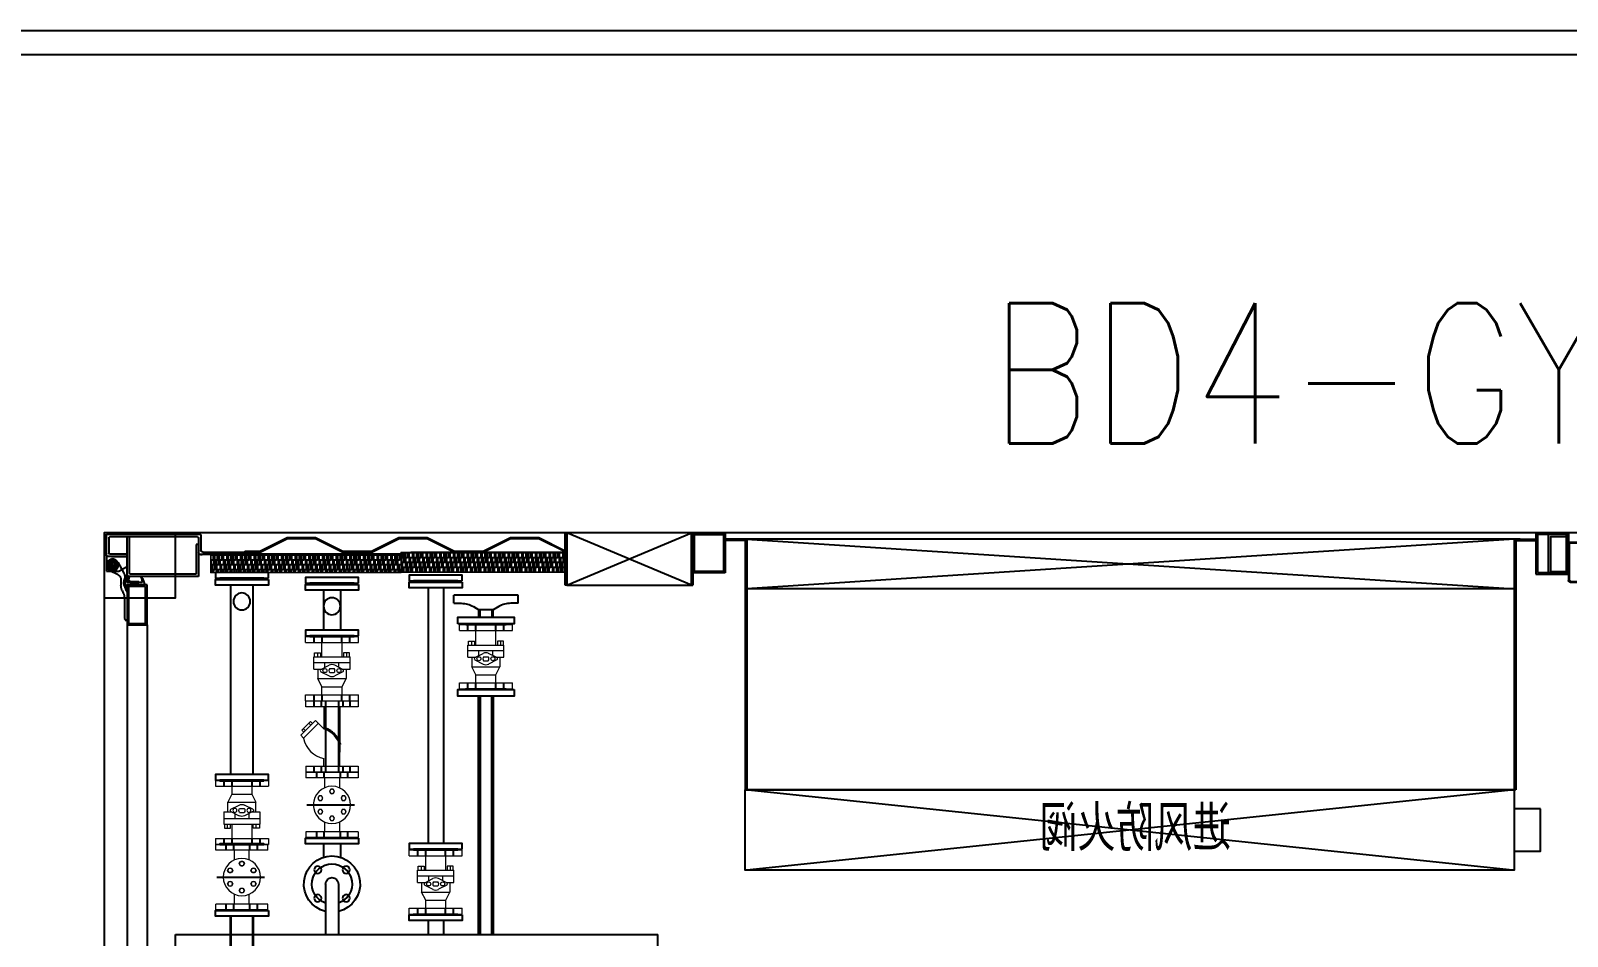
# Model space of a CAD drawing. Extents: x 758840 to 1108724, y -102573 to 143521.
# Drawn here: x 835295 to 839120, y 121778 to 124032 of the extents above; entities that cross this region are included whole.
import ezdxf

# ---------------------------------------------------------------- set-up
doc = ezdxf.new("R2010")
doc.units = 0
doc.header["$LTSCALE"] = 1000
doc.header["$MEASUREMENT"] = 0
for name, pattern in [('ACAD_ISO10W100', [18.5, 12, -3, 0.5, -3]), ('CENTER', [2, 1.25, -0.25, 0.25, -0.25]), ('CENTER2', [1.125, 0.75, -0.125, 0.125, -0.125]), ('DASHED2', [0.375, 0.25, -0.125]), ('F', [0.75, 0.5, -0.25]), ('G', [2, 1.25, -0.25, 0.25, -0.25]), ('PHANTOM2', [1.25, 0.625, -0.125, 0.125, -0.125, 0.125, -0.125])]:
    doc.linetypes.add(name, pattern=pattern)
for name, color, linetype, lineweight in [('01', 10, 'Continuous', 15), ('3中心线层', 1, 'CENTER', 15), ('AM_8', 1, 'Continuous', 25), ('FINE', 8, 'Continuous', 15), ('Phantom', 4, 'PHANTOM2', 15)]:
    doc.layers.add(name, color=color, linetype=linetype, lineweight=lineweight)
for name, color, linetype in [('04', 2, 'F'), ('05', 1, 'G'), ('2', 1, 'Continuous'), ('DIMENSION', 9, 'Continuous'), ('PARTLIST', 131, 'CENTER2'), ('室外柴油发电-2层', 241, 'Continuous'), ('阀门', 3, 'Continuous')]:
    doc.layers.add(name, color=color, linetype=linetype)
doc.styles.get("Standard").update_dxf_attribs({"font": 'gbenor.shx', "bigfont": 'gbcbig.shx'})
doc.styles.add('yicheong', font='gbenor.shx', dxfattribs={"bigfont": 'gbcbig.shx'})
doc.styles.add('平面图B$0$HZ', font='romans.shx', dxfattribs={"width": 0.8, "bigfont": 'gbcbig.shx'})

# ---------------------------------------------------------------- blocks, each defined once
blk = doc.blocks.new('A$C069C5D18')
at = {"layer": 'PARTLIST'}
for p, q in [((16.1, 49.2), (103.6, 49.2)), ((92.2, 37.9), (16.1, 37.9)), ((24.4, 10.6), (21.3, 25.9)), ((28, 10.6), (24.4, 10.6)), ((25.7, 22.3), (28, 10.6)), ((31.2, 37.9), (75.8, 37.9)), ((75.8, 34.2), (35.5, 34.2)), ((75.8, 37.9), (75.8, 34.2))]:
    blk.add_line(p, q, dxfattribs=at)
for centre, radius, start, end in [((67.4, 31.2), 68.2, 149.69594, 171.18482), ((113, 54), 113.6, 186.20564, 208.35236), ((10.6, 64.3), 2.48, 20.29243, 146.23188), ((80.9, 70.6), 68.2, 184.59227, 198.2332), ((14.5, 5.2), 5.42, 253.64474, 35.3183), ((129.7, 33.7), 113.6, 177.91457, 192.92118), ((31.2, 27.9), 10, 90, 191.30993), ((35.5, 24.2), 10, 90, 191.30993), ((2.1, 49.4), 90.9, 334.47145, 352.71957), ((85.8, 9.9), 1.68, 168.31957, 351.72769), ((13.7, 62.9), 90.9, 324.14685, 351.36903)]:
    blk.add_arc(centre, radius, start, end, dxfattribs=at)
blk = doc.blocks.new('A$C61EE30FD')
at = {"layer": 'PARTLIST'}
for p, q in [((58.4, 344.7), (26.4, 285.6)), ((18.2, 253.2), (18.2, 221.3)), ((40.9, 249.6), (40.9, 221.3)), ((100.9, 301.2), (59.4, 280)), ((12.3, 193.6), (5.9, 179.1)), ((35, 193.6), (28.6, 179.1)), ((0, 30), (0, 151.4)), ((22.7, 151.4), (22.7, 41.4)), ((11.4, 30), (0, 30)), ((22.7, 41.4), (11.4, 30))]:
    blk.add_line(p, q, dxfattribs=at)
at = {"layer": 'PARTLIST', "linetype": 'ACAD_ISO10W100', "ltscale": 0.05}
for p, q in [((86.4, 318.3), (86.4, 340.8)), ((97.6, 329.5), (75.1, 329.5))]:
    blk.add_line(p, q, dxfattribs=at)
at = {"layer": 'PARTLIST'}
for radius in [31.8, 22.5, 14.2]:
    blk.add_circle((86.4, 329.5), radius, dxfattribs=at)
for centre, radius, start, end in [((86.4, 253.2), 68.2, 151.56417, 180), ((75, 249.6), 34.1, 117.16691, 180), ((68.2, 151.4), 68.2, 156.03751, 180), ((-50, 221.3), 68.2, 336.03751, 0), ((90.9, 151.4), 68.2, 156.03751, 180), ((-27.3, 221.3), 68.2, 336.03751, 360)]:
    blk.add_arc(centre, radius, start, end, dxfattribs=at)
blk = doc.blocks.new('侧检修门')
at = {"layer": 'Phantom'}
h = blk.add_hatch(dxfattribs=at)
h.set_pattern_fill('AR-RSHKE', color=256, style=0)
h.set_pattern_definition([(7e-15, (5329.214, 23746.666), (25.5, 12), [6, -5, 7, -3, 9, -4]), (7e-15, (5335.214, 23747.166), (25.5, 12), [5, -19, 4, -6]), (7e-15, (5347.214, 23745.916), (25.5, 12), [3, -31]), (90, (5329.214, 23746.666), (-8.5, 12), [11.5, -36.5]), (90, (5335.214, 23746.666), (-8.5, 12), [11.25, -36.75]), (90, (5340.214, 23746.666), (-8.5, 12), [10.5, -37.5]), (90, (5347.214, 23745.916), (-8.5, 12), [11.5, -36.5]), (90, (5350.214, 23745.916), (-8.5, 12), [11.5, -36.5]), (90, (5359.214, 23746.666), (-8.5, 12), [11, -37])])
edge = h.paths.add_edge_path()
edge.add_line((14893.1, 10044.8), (14893.1, 10085.8))
edge.add_line((14893.1, 10085.8), (14109.7, 10085.8))
edge.add_arc((14109.7, 10081.8), 4, 0, 90, ccw=False)
edge.add_line((14113.7, 10081.8), (14113.7, 10044.8))
edge.add_line((14113.7, 10044.8), (14893.1, 10044.8))
for p, q in [((14029.1, 10046.8), (14029.1, 10138.8)), ((14897.1, 10033.1), (14897.1, 9101.4))]:
    blk.add_line(p, q)
for points in [[(14029.1, 10022.8), (14029.1, 10122.8), (13979.1, 10122.8), (13979.1, 10022.8)], [(14023.1, 10028.8), (14023.1, 10116.8), (13985.1, 10116.8), (13985.1, 10028.8)], [(14979.1, 10020.8), (14979.1, 10120.8), (14929.1, 10120.8), (14929.1, 10020.8)], [(14929.1, 10020.8), (14929.1, 10120.8), (14979.1, 10120.8), (14979.1, 10020.8)], [(14973.1, 10026.8), (14973.1, 10114.8), (14935.1, 10114.8), (14935.1, 10026.8)], [(14935.1, 10026.4), (14935.1, 10114.4), (14973.1, 10114.4), (14973.1, 10026.4)]]:
    blk.add_lwpolyline(points, close=True)
blk.add_arc((14987, 10018.9), 921.9, 178.5138, 264.4003)
at = {"layer": 'PARTLIST'}
for p, q in [((14033.1, 10142.8), (14075.1, 10142.8)), ((14035.1, 10140.8), (14073.1, 10140.8)), ((14079.1, 10138.8), (14079.1, 10100.3)), ((14879.1, 10138.8), (14879.1, 10100.3)), ((14925.1, 10142.8), (14883.1, 10142.8)), ((14923.1, 10140.8), (14885.1, 10140.8)), ((14929.1, 10138.8), (14929.1, 10046.8)), ((14031.1, 10121.5), (14029.1, 10121.5)), ((14031.1, 10136.8), (14031.1, 10048.8)), ((14057.1, 10108.8), (14057.1, 10048.8)), ((14059.1, 10108.8), (14059.1, 10046.8)), ((14063.1, 10114.8), (14070.1, 10114.8)), ((14063.1, 10112.8), (14070.1, 10112.8)), ((14074.1, 10108.8), (14074.1, 10100.3)), ((14076.1, 10108.8), (14076.1, 10100.3)), ((14077.1, 10136.8), (14077.1, 10100.3)), ((14881.1, 10136.8), (14881.1, 10100.3)), ((14882.1, 10108.8), (14882.1, 10100.3)), ((14884.1, 10108.8), (14884.1, 10100.3)), ((14895.1, 10114.8), (14888.1, 10114.8)), ((14895.1, 10112.8), (14888.1, 10112.8)), ((14899.1, 10108.8), (14899.1, 10046.8)), ((14901.1, 10108.8), (14901.1, 10048.8)), ((14927.1, 10136.8), (14927.1, 10048.8)), ((14927.1, 10121.5), (14929.1, 10121.5)), ((14065.5, 10083.8), (14065.5, 10046.8)), ((14067.5, 10081.8), (14067.5, 10048.8)), ((14069.5, 10087.8), (14095.9, 10087.8)), ((14070.9, 10086.6), (14865.7, 10086.6)), ((14071.5, 10085.8), (14095.9, 10085.8)), ((14083.7, 10085.8), (14109.7, 10085.8)), ((14083.7, 10083.8), (14083.7, 10085.8)), ((14083.7, 10083.8), (14107.7, 10083.8)), ((14084.7, 10085.8), (14851.9, 10085.8)), ((14095.9, 10087.8), (14095.9, 10085.8)), ((14111.7, 10079.8), (14111.7, 10050.8)), ((14113.7, 10085.8), (14113.7, 10044.8)), ((14847.9, 10081.8), (14847.9, 10044.8)), ((14849.9, 10075.8), (14847.9, 10075.8)), ((14849.9, 10079.8), (14849.9, 10050.8)), ((14877.9, 10085.8), (14851.9, 10085.8)), ((14877.9, 10083.8), (14853.9, 10083.8)), ((14865.7, 10087.8), (14865.7, 10085.8)), ((14865.7, 10087.8), (14891.1, 10087.8)), ((14889.1, 10085.8), (14865.7, 10085.8)), ((14877.9, 10083.8), (14877.9, 10085.8)), ((14888.6, 10075.8), (14888.6, 10044.8)), ((14888.6, 10075.8), (14893.1, 10075.8)), ((14893.1, 10081.8), (14893.1, 10047.8)), ((14895.1, 10083.8), (14895.1, 10046.8)), ((14899.1, 10075.8), (14895.1, 10075.8)), ((14895.1, 10075.8), (14895.1, 10041.8)), ((14899.1, 10075.8), (14899.1, 10041.8)), ((14905.6, 10075.8), (14901.1, 10075.8)), ((14905.6, 10075.8), (14905.6, 10044.8)), ((14927.1, 10064.1), (14929.1, 10064.1)), ((14031.1, 10054.1), (14029.1, 10054.1)), ((14033.1, 10042.8), (14055.1, 10042.8)), ((14035.1, 10044.8), (14053.1, 10044.8)), ((14044.5, 10042.8), (14891.1, 10042.8)), ((14046.5, 10044.8), (14890.1, 10044.8)), ((14088.7, 10044.8), (14088.7, 10046.8)), ((14088.7, 10046.8), (14107.7, 10046.8)), ((14103.7, 10044.8), (14088.7, 10044.8)), ((14849.9, 10051), (14847.9, 10051)), ((14872.9, 10046.8), (14853.9, 10046.8)), ((14857.9, 10044.8), (14872.9, 10044.8)), ((14872.9, 10044.8), (14872.9, 10046.8)), ((14893.1, 10047.8), (14890.2, 10044.8)), ((14925.1, 10042.8), (14903.1, 10042.8)), ((14923.1, 10044.8), (14905.1, 10044.8))]:
    blk.add_line(p, q, dxfattribs=at)
blk.add_circle((14897.1, 10033.1), 9, dxfattribs=at)
for centre, radius, start, end in [((14033.1, 10138.8), 4, 90, 180), ((14035.1, 10136.8), 4, 90, 180), ((14073.1, 10136.8), 4, 0, 90), ((14075.1, 10138.8), 4, 0, 90), ((14883.1, 10138.8), 4, 90, 180), ((14885.1, 10136.8), 4, 90, 180), ((14923.1, 10136.8), 4, 0, 90), ((14925.1, 10138.8), 4, 0, 90), ((14063.1, 10108.8), 6, 90, 180), ((14063.1, 10108.8), 4, 90, 180), ((14070.1, 10108.8), 6, 0, 90), ((14070.1, 10108.8), 4, 0, 90), ((14076.6, 10100.3), 2.5, 180, 0), ((14076.6, 10100.3), 0.5, 180, 0), ((14881.6, 10100.3), 2.5, 180, 0), ((14881.6, 10100.3), 0.5, 180, 0), ((14888.1, 10108.8), 6, 90, 180), ((14888.1, 10108.8), 4, 90, 180), ((14895.1, 10108.8), 6, 0, 90), ((14895.1, 10108.8), 4, 0, 90), ((14069.5, 10083.8), 4, 90, 180), ((14071.5, 10081.8), 4, 90, 180), ((14107.7, 10079.8), 4, 0, 90), ((14109.7, 10081.8), 4, 0, 90), ((14851.9, 10081.8), 4, 90, 180), ((14853.9, 10079.8), 4, 90, 180), ((14889.1, 10081.8), 4, 0, 90), ((14891.1, 10083.8), 4, 0, 90), ((14033.1, 10046.8), 4, 180, 270), ((14035.1, 10048.8), 4, 180, 270), ((14053.1, 10048.8), 4, 270, 0), ((14055.1, 10046.8), 4, 270, 0), ((14069.5, 10046.8), 4, 180, 270), ((14071.5, 10048.8), 4, 180, 270), ((14107.7, 10050.8), 4, 270, 0), ((14853.9, 10050.8), 4, 180, 270), ((14890.1, 10047.8), 3, 270, 0), ((14891.1, 10046.8), 4, 270, 0), ((14903.1, 10046.8), 4, 180, 270), ((14905.1, 10048.8), 4, 180, 270), ((14923.1, 10048.8), 4, 270, 0), ((14925.1, 10046.8), 4, 270, 0)]:
    blk.add_arc(centre, radius, start, end, dxfattribs=at)
at = {"color": 0, "insert": (14392.3, 10184.5), "char_height": 15, "width": 2856.899, "attachment_point": 1}
blk.add_mtext('{\\fSimSun|b0|i0|c134|p2;\\C3;门的上面1个220V 防爆灯;\\P1个24或12V的应急灯，\\P带电池带充电}', dxfattribs=at)
blk = doc.blocks.new('侧网板')
h = blk.add_hatch()
h.set_pattern_fill('AR-RSHKE', color=4, style=0)
h.set_pattern_definition([(0, (0, 50), (25.5, 12), [6, -5, 7, -3, 9, -4]), (0, (6, 50.5), (25.5, 12), [5, -19, 4, -6]), (0, (18, 49.25), (25.5, 12), [3, -31]), (90, (0, 50), (-8.5, 12), [11.5, -36.5]), (90, (6, 50), (-8.5, 12), [11.25, -36.75]), (90, (11, 50), (-8.5, 12), [10.5, -37.5]), (90, (18, 49.25), (-8.5, 12), [11.5, -36.5]), (90, (21, 49.25), (-8.5, 12), [11.5, -36.5]), (90, (30, 50), (-8.5, 12), [11, -37])])
h.paths.add_polyline_path([(44394.9, 13537.8), (44394.9, 13583.8), (44418.9, 13583.8), (44418.9, 13584.8), (44843.7, 13584.8), (44843.7, 13583.8), (44867.7, 13583.8), (44867.7, 13537.8)])
at = {"layer": '3中心线层'}
for p, q in [((44393.9, 13584.8), (44393.9, 13536.8)), ((44393.9, 13584.8), (44418.9, 13584.8)), ((44394.9, 13583.8), (44394.9, 13537.8)), ((44394.9, 13583.8), (44418.9, 13583.8)), ((44418.9, 13584.8), (44418.9, 13583.8)), ((44418.9, 13584.8), (44843.7, 13584.8)), ((44868.7, 13584.8), (44843.7, 13584.8)), ((44843.7, 13584.8), (44843.7, 13583.8)), ((44867.7, 13583.8), (44843.7, 13583.8)), ((44867.7, 13583.8), (44867.7, 13537.8)), ((44868.7, 13584.8), (44868.7, 13536.8)), ((44393.9, 13536.8), (44868.7, 13536.8)), ((44394.9, 13537.8), (44867.7, 13537.8))]:
    blk.add_line(p, q, dxfattribs=at)
blk = doc.blocks.new('DN32法兰球阀')
at = {"layer": '01', "color": 3, "linetype": 'Continuous'}
for p, q in [((-259.2, 324.3), (-259.2, 192.3)), ((-259.2, 324.3), (-244.2, 324.3)), ((-244.2, 324.3), (-244.2, 192.3)), ((-114.2, 324.3), (-99.2, 324.3)), ((-114.2, 324.3), (-114.2, 192.3)), ((-99.2, 324.3), (-99.2, 192.3)), ((-244.2, 283.3), (-224.2, 283.3)), ((-224.2, 283.3), (-204.2, 293.3)), ((-224.2, 283.3), (-224.2, 233.3)), ((-204.2, 293.3), (-204.2, 223.3)), ((-180.2, 293.3), (-204.2, 293.3)), ((-186.9, 285.7), (-197.5, 265.2)), ((-181.6, 285.7), (-170.9, 265.2)), ((-180.2, 303.3), (-180.2, 283.1)), ((-180.2, 303.3), (-150.2, 303.3)), ((-176.4, 275.8), (-164.2, 275.8)), ((-164.2, 303.3), (-164.2, 213.3)), ((-150.2, 303.3), (-150.2, 213.3)), ((-150.2, 301.8), (-140.2, 301.8)), ((-150.2, 300.2), (-150.2, 300.2)), ((-140.2, 294.3), (-150.2, 294.3)), ((-140.2, 286.8), (-150.2, 286.8)), ((-150.2, 283.3), (-114.2, 283.3)), ((-140.2, 301.8), (-140.2, 286.8)), ((-186.9, 230.9), (-197.5, 251.4)), ((-189.2, 263.9), (-189.2, 252.7)), ((-181.6, 230.9), (-170.9, 251.4)), ((-179.2, 263.9), (-179.2, 252.7)), ((-244.2, 233.3), (-224.2, 233.3)), ((-224.2, 233.3), (-204.2, 223.3)), ((-180.2, 223.3), (-204.2, 223.3)), ((-180.2, 233.5), (-180.2, 213.3)), ((-176.4, 240.8), (-164.2, 240.8)), ((-150.2, 233.3), (-114.2, 233.3)), ((-140.2, 229.8), (-150.2, 229.8)), ((-140.2, 222.3), (-150.2, 222.3)), ((-150.2, 214.8), (-140.2, 214.8)), ((-140.2, 214.8), (-140.2, 229.8)), ((-259.2, 192.3), (-244.2, 192.3)), ((-180.2, 213.3), (-150.2, 213.3)), ((-114.2, 192.3), (-99.2, 192.3))]:
    blk.add_line(p, q, dxfattribs=at)
for centre in [(-184.2, 275.7), (-184.2, 240.9)]:
    blk.add_circle(centre, 5, dxfattribs=at)
for centre, radius, start, end in [((-184.2, 284.3), 3, 27.4864, 152.5136), ((-184.2, 258.3), 15, 152.5136, 207.4864), ((-184.2, 258.3), 7.5, 48.1897, 131.8103), ((-184.2, 258.3), 7.5, 228.1897, 311.8103), ((-184.2, 258.3), 15, 332.5136, 27.4864), ((-184.2, 232.3), 3, 207.4864, 332.5136)]:
    blk.add_arc(centre, radius, start, end, dxfattribs=at)
at = {"layer": '04', "color": 2, "linetype": 'F', "ltscale": 0.25}
for p, q in [((-259.2, 303), (-244.2, 303)), ((-259.2, 283), (-244.2, 283)), ((-114.2, 303), (-99.2, 303)), ((-114.2, 283), (-99.2, 283)), ((-259.2, 233.7), (-244.2, 233.7)), ((-114.2, 233.7), (-99.2, 233.7)), ((-259.2, 213.7), (-244.2, 213.7)), ((-114.2, 213.7), (-99.2, 213.7))]:
    blk.add_line(p, q, dxfattribs=at)
blk = doc.blocks.new('DN32过滤器')
at = {"layer": '01', "color": 3, "linetype": 'Continuous', "ltscale": 0.75}
for p, q in [((-214.9, -44.7), (-214.9, 85.3)), ((-214.9, 85.3), (-199.9, 85.3)), ((-199.9, 85.3), (-199.9, -44.7)), ((-199.9, -44.7), (-214.9, -44.7))]:
    blk.add_line(p, q, dxfattribs=at)
at = {"layer": '01', "color": 3, "linetype": 'Continuous'}
for p, q in [((-51.9, -44.7), (-51.9, 85.3)), ((-51.9, 85.3), (-36.9, 85.3)), ((-36.9, -44.7), (-36.9, 85.3)), ((-199.9, 40.3), (-104.9, 40.3)), ((-104.9, 40.3), (-86.9, 40.3)), ((-51.9, 40.3), (-86.9, 40.3)), ((-199.9, 0.3), (-145.2, 0.3)), ((-51.9, 0.3), (-71.4, 0.3)), ((-146.5, -1.3), (-165.8, -20.6)), ((-165.8, -20.6), (-129, -57.3)), ((-158, -28.3), (-163.2, -33.5)), ((-141.9, -54.7), (-163.2, -33.5)), ((-154.4, -32), (-159.5, -37.1)), ((-158.7, -13.5), (-121.9, -50.3)), ((-140.4, -45.9), (-145.6, -51.1)), ((-136.8, -49.6), (-141.9, -54.7)), ((-129, -57.3), (-121.9, -50.3)), ((-51.9, -44.7), (-36.9, -44.7))]:
    blk.add_line(p, q, dxfattribs=at)
for centre, radius, start, end in [((-84, -20.7), 64.5, 108.9772, 159.1841), ((-84, -20.7), 67.5, 108.9772, 115.3647), ((-153.6, 5.8), 10, 315, 339.1841), ((-132.9, 11.3), 62.5, 280.1369, 349.8631)]:
    blk.add_arc(centre, radius, start, end, dxfattribs=at)
at = {"layer": '04', "color": 2, "linetype": 'F', "ltscale": 0.25}
for p, q in [((-214.9, 65.1), (-199.9, 65.1)), ((-214.9, 47.1), (-199.9, 47.1)), ((-51.9, 65.1), (-36.9, 65.1)), ((-51.9, 47.1), (-36.9, 47.1)), ((-214.9, -6.5), (-199.9, -6.5)), ((-214.9, -24.5), (-199.9, -24.5)), ((-51.9, -6.5), (-36.9, -6.5)), ((-51.9, -24.5), (-36.9, -24.5))]:
    blk.add_line(p, q, dxfattribs=at)
at = {"layer": '04', "color": 2, "linetype": 'F'}
for p, q in [((-214.9, 36.3), (-36.9, 36.3)), ((-214.9, 4.3), (-36.9, 4.3))]:
    blk.add_line(p, q, dxfattribs=at)
blk.add_arc((-84, -20.7), 67.5, 122.4016, 158.2832, dxfattribs=at)
blk = doc.blocks.new('A$C22557CA1')
at = {"layer": 'DIMENSION'}
blk.add_hatch(color=4, dxfattribs=at).paths.add_polyline_path([(-527, -95), (72, -441), (72, 252)])
at = {"layer": 'DIMENSION', "color": 4}
for q in [(72, 252), (-527, -95)]:
    blk.add_line((72, -441), q, dxfattribs=at)
blk.add_circle((-127, -95), 400, dxfattribs=at)
blk = doc.blocks.new('A$C42DF2BDB')
h = blk.add_hatch()
h.set_pattern_fill('NET3', color=3, scale=200, style=0)
h.set_pattern_definition([(0, (195173.963, 313419.64), (0, 25), []), (60, (195173.963, 313419.64), (-21.6506351, 12.5), []), (120, (195173.963, 313419.64), (-21.6506351, -12.5), [])])
h.paths.add_polyline_path([(226.2, -49.2), (226.2, 50.8), (-48.8, 50.8), (-48.8, -49.2)])
at = {"color": 3}
for p, q in [((-48.8, 50.8), (226.2, 50.8)), ((-48.8, -49.2), (226.2, -49.2)), ((226.2, -49.2), (226.2, -49.2)), ((226.2, -49.2), (226.2, -49.2))]:
    blk.add_line(p, q, dxfattribs=at)
at = {"layer": '阀门', "color": 3}
for p, q in [((-48.8, -149.2), (-48.8, 150.8)), ((226.2, -149.2), (226.2, 150.8))]:
    blk.add_line(p, q, dxfattribs=at)
blk = doc.blocks.new('G1DG6D')
for p, q in [((26788.2, -14185.1), (26790.1, -14055.6)), ((27039.8, -14185.1), (27041.7, -14055.6))]:
    blk.add_line(p, q)
at = {"color": 4}
for p, q in [((26790.1, -14055.6), (26788.2, -14185.1)), ((27041.7, -14055.6), (27039.8, -14185.1))]:
    blk.add_line(p, q, dxfattribs=at)
at = {"color": 2, "lineweight": 35}
for p, q in [((26570.4, -14091.3), (26409, -14091.4)), ((26359, -14140.6), (26360.1, -14954.8)), ((26570.4, -14141.3), (26457.5, -14141.4)), ((26407.6, -14190.6), (26410.1, -14905.4)), ((27357.6, -14211), (27357.8, -14196.4)), ((27269.2, -14852.4), (27269.2, -14852.4)), ((27304.4, -14852.5), (27304.4, -14904.8)), ((27363.4, -14852.5), (27363.4, -15067.7)), ((26460.2, -14954.8), (27007.6, -14954.8)), ((26410.2, -15005.4), (26459.3, -15005.4)), ((26615.3, -15004.8), (27007.6, -15004.8)), ((26509.3, -15055.4), (26509.3, -15948.3)), ((26565.3, -15054.8), (26565.3, -15948.3)), ((27304.4, -15054.8), (27304.4, -15102.7)), ((27363.4, -15067.7), (27363.4, -15102.7))]:
    blk.add_line(p, q, dxfattribs=at)
at = {"color": 2}
for p, q in [((27247.1, -14954.8), (27254.4, -14954.8)), ((27247.1, -15004.8), (27254.4, -15004.8))]:
    blk.add_line(p, q, dxfattribs=at)
at = {"color": 0}
for p, q in [((26745.4, -16028.1), (26745.4, -15902.4)), ((26777.4, -16028.1), (26777.4, -15902.4)), ((26740.2, -16128.2), (26740.2, -16094.9)), ((26782.5, -16128.2), (26782.5, -16094.9)), ((26509.4, -16300.7), (26509.4, -16771.9)), ((26565.4, -16300.7), (26565.4, -16771.9)), ((26740.1, -16759.8), (26740.4, -16660.3)), ((26782.4, -16759.9), (26782.4, -16660.3))]:
    blk.add_line(p, q, dxfattribs=at)
for points in [[(26587.9, -14201.3), (26570.4, -14201.3), (26570.4, -14036.5), (26587.9, -14036.5)], [(26592.3, -14201.3), (26609.9, -14201.3), (26609.9, -14036.5), (26592.3, -14036.5)], [(27214.8, -14202.7), (27197.2, -14202.7), (27197.2, -14037.9), (27214.8, -14037.9)], [(27219.2, -14202.7), (27236.8, -14202.7), (27236.8, -14037.9), (27219.2, -14037.9)], [(26590.1, -14187.7), (26587.9, -14187.7), (26587.9, -14050.1), (26590.1, -14050.1)], [(26590.1, -14187.7), (26592.3, -14187.7), (26592.3, -14050.1), (26590.1, -14050.1)], [(27217, -14189.1), (27214.8, -14189.1), (27214.8, -14051.5), (27217, -14051.5)], [(27217, -14189.1), (27219.2, -14189.1), (27219.2, -14051.5), (27217, -14051.5)], [(27410.6, -14229.6), (27410.6, -14212), (27245.8, -14212), (27245.8, -14229.6)], [(27410.6, -14834.9), (27410.6, -14852.5), (27245.9, -14852.5), (27245.9, -14834.9)], [(27397, -14832.7), (27397, -14834.9), (27259.4, -14834.9), (27259.4, -14832.7)], [(27025.1, -15062.1), (27007.6, -15062.1), (27007.6, -14897.4), (27025.1, -14897.4)], [(27027.3, -15048.5), (27025.1, -15048.5), (27025.1, -14910.9), (27027.3, -14910.9)], [(27227.3, -15048.6), (27229.5, -15048.6), (27229.5, -14910.9), (27227.3, -14910.9)], [(27229.5, -15062.2), (27247.1, -15062.2), (27247.1, -14897.4), (27229.5, -14897.4)], [(26603, -15962.4), (26603, -15948.3), (26471.1, -15948.3), (26471.1, -15962.4)], [(26592.1, -15964.1), (26592.1, -15962.4), (26482, -15962.4), (26482, -15964.1)], [(26592.1, -16126.6), (26592.1, -16128.4), (26482, -16128.4), (26482, -16126.6)], [(26827.3, -16142.2), (26827.3, -16128.2), (26695.5, -16128.2), (26695.5, -16142.2)], [(26816.4, -16144), (26816.4, -16142.2), (26706.3, -16142.2), (26706.3, -16144)], [(26603, -16286.6), (26603, -16300.7), (26471.1, -16300.7), (26471.1, -16286.6)], [(26592.1, -16284.9), (26592.1, -16286.6), (26482, -16286.6), (26482, -16284.9)], [(26827.3, -16646.3), (26827.3, -16660.3), (26695.5, -16660.3), (26695.5, -16646.3)], [(26816.4, -16644.5), (26816.4, -16646.3), (26706.3, -16646.3), (26706.3, -16644.5)], [(26603, -16786), (26603, -16771.9), (26471.1, -16771.9), (26471.1, -16786)], [(26603, -16789.5), (26603, -16803.6), (26471.1, -16803.6), (26471.1, -16789.5)], [(26592.1, -16787.7), (26592.1, -16786), (26482, -16786), (26482, -16787.7)], [(26592.1, -16787.7), (26592.1, -16789.5), (26482, -16789.5), (26482, -16787.7)], [(26827.3, -16774), (26827.3, -16759.9), (26695.5, -16759.9), (26695.5, -16774)], [(26827.3, -16777.5), (26827.3, -16791.5), (26695.5, -16791.5), (26695.5, -16777.5)], [(26816.4, -16775.7), (26816.4, -16774), (26706.3, -16774), (26706.3, -16775.7)], [(26816.4, -16775.7), (26816.4, -16777.5), (26706.3, -16777.5), (26706.3, -16775.7)]]:
    blk.add_lwpolyline(points, close=True, dxfattribs=at)
for centre, radius in [((26726, -15992.8), 9), ((26796.7, -15992.8), 9), ((26726, -16063.5), 9), ((26796.7, -16063.5), 9), ((26537, -16731.8), 21), ((26761.4, -16719.8), 21)]:
    blk.add_circle(centre, radius, dxfattribs=at)
at = {"color": 2, "lineweight": 35}
for centre, radius, start, end in [((26409, -14141.4), 50, 90.0249, 179.162), ((27240.2, -14210.4), 118.4, 6.778, 91.6398), ((26457.5, -14191.4), 50, 90.0279, 179.1647), ((27236.8, -14212), 64, 0, 90), ((27298.8, -14729.1), 3, 0, 90), ((27301.8, -14726.1), 3, 0, 90), ((27331.8, -14696.1), 3, 0, 90), ((27334.8, -14693.1), 3, 0, 90), ((26460.2, -14904.8), 50, 179.1621, 270), ((27254.4, -14904.8), 50, 270, 0), ((26410.2, -14955.4), 50, 179.1621, 270), ((26459.3, -15055.4), 50, 0, 90), ((26615.3, -15054.8), 50, 90, 180), ((27254.4, -15054.8), 50, 0, 90)]:
    blk.add_arc(centre, radius, start, end, dxfattribs=at)
at = {"color": 0}
for radius, start, end in [(70, 103.213, 76.787), (16, 180, 0)]:
    blk.add_arc((26761.4, -16028.1), radius, start, end, dxfattribs=at)
at = {"color": 4}
blk.add_arc((26761.4, -16028.1), 50, 108.6629, 71.3371, dxfattribs=at)
at = {"layer": '01', "color": 3, "linetype": 'Continuous', "ltscale": 1.333333}
for p, q in [((27245.7, -14429.6), (27245.7, -14447)), ((27408.2, -14429.6), (27245.7, -14429.6)), ((27408.2, -14447), (27245.7, -14447)), ((27305, -14447), (27305, -14477.9)), ((27351.4, -14447), (27351.4, -14477.9)), ((27409.4, -14429.6), (27409.4, -14447)), ((27305, -14584.3), (27305, -14615.3)), ((27351.4, -14584.3), (27351.4, -14615.3)), ((27246.9, -14615.3), (27246.9, -14632.7)), ((27409.4, -14615.3), (27246.9, -14615.3)), ((27409.4, -14632.7), (27246.9, -14632.7)), ((27409.4, -14615.3), (27409.4, -14632.7)), ((26472.1, -15964.1), (26472.1, -15978.1)), ((26602.1, -15964.1), (26472.1, -15964.1)), ((26602.1, -15978.1), (26472.1, -15978.1)), ((26518.5, -15978.1), (26518.5, -16002.8)), ((26555.6, -15978.1), (26555.6, -16002.8)), ((26602.1, -15964.1), (26602.1, -15978.1)), ((26518.5, -16087.9), (26518.5, -16112.7)), ((26555.6, -16087.9), (26555.6, -16112.7)), ((26472.1, -16112.7), (26472.1, -16126.6)), ((26602.1, -16112.7), (26472.1, -16112.7)), ((26602.1, -16126.6), (26472.1, -16126.6)), ((26602.1, -16112.7), (26602.1, -16126.6)), ((26696.4, -16157.9), (26696.4, -16144)), ((26826.4, -16144), (26696.4, -16144)), ((26826.4, -16157.9), (26696.4, -16157.9)), ((26742.8, -16182.7), (26742.8, -16157.9)), ((26780, -16182.7), (26780, -16157.9)), ((26826.4, -16157.9), (26826.4, -16144)), ((26696.4, -16306.5), (26696.4, -16292.6)), ((26826.4, -16292.6), (26696.4, -16292.6)), ((26742.8, -16292.6), (26742.8, -16267.8)), ((26780, -16292.6), (26780, -16267.8)), ((26826.4, -16306.5), (26826.4, -16292.6)), ((26826.4, -16306.5), (26696.4, -16306.5))]:
    blk.add_line(p, q, dxfattribs=at)
at = {"layer": '01', "color": 3, "linetype": 'Continuous'}
for points in [[(27332.2, -14496.2), (27336.2, -14489.3), (27332.2, -14482.3), (27324.2, -14482.3), (27320.1, -14489.3), (27324.2, -14496.2)], [(27296, -14517.2), (27300, -14510.2), (27296, -14503.2), (27287.9, -14503.2), (27283.9, -14510.2), (27287.9, -14517.2)], [(27368.5, -14517.2), (27372.5, -14510.2), (27368.5, -14503.2), (27360.4, -14503.2), (27356.4, -14510.2), (27360.4, -14517.2)], [(27296, -14559), (27300, -14552), (27296, -14545.1), (27287.9, -14545.1), (27283.9, -14552), (27287.9, -14559)], [(27332.2, -14579.9), (27336.2, -14573), (27332.2, -14566), (27324.2, -14566), (27320.1, -14573), (27324.2, -14579.9)], [(27368.5, -14559), (27372.5, -14552), (27368.5, -14545.1), (27360.4, -14545.1), (27356.4, -14552), (27360.4, -14559)], [(26511.3, -16034.2), (26514.5, -16028.6), (26511.3, -16023.1), (26504.8, -16023.1), (26501.6, -16028.6), (26504.8, -16034.2)], [(26540.3, -16017.5), (26543.5, -16011.9), (26540.3, -16006.3), (26533.8, -16006.3), (26530.6, -16011.9), (26533.8, -16017.5)], [(26569.3, -16034.2), (26572.5, -16028.6), (26569.3, -16023.1), (26562.8, -16023.1), (26559.6, -16028.6), (26562.8, -16034.2)], [(26511.3, -16067.7), (26514.5, -16062.1), (26511.3, -16056.6), (26504.8, -16056.6), (26501.6, -16062.1), (26504.8, -16067.7)], [(26569.3, -16067.7), (26572.5, -16062.1), (26569.3, -16056.6), (26562.8, -16056.6), (26559.6, -16062.1), (26562.8, -16067.7)], [(26540.3, -16084.4), (26543.5, -16078.9), (26540.3, -16073.3), (26533.8, -16073.3), (26530.6, -16078.9), (26533.8, -16084.4)], [(26735.6, -16202.9), (26738.8, -16208.5), (26735.6, -16214.1), (26729.2, -16214.1), (26726, -16208.5), (26729.2, -16202.9)], [(26764.6, -16186.2), (26767.8, -16191.8), (26764.6, -16197.3), (26758.2, -16197.3), (26754.9, -16191.8), (26758.2, -16186.2)], [(26793.6, -16202.9), (26796.8, -16208.5), (26793.6, -16214.1), (26787.2, -16214.1), (26783.9, -16208.5), (26787.2, -16202.9)], [(26735.6, -16236.4), (26738.8, -16242), (26735.6, -16247.6), (26729.2, -16247.6), (26726, -16242), (26729.2, -16236.4)], [(26764.6, -16253.2), (26767.8, -16258.7), (26764.6, -16264.3), (26758.2, -16264.3), (26754.9, -16258.7), (26758.2, -16253.2)], [(26793.6, -16236.4), (26796.8, -16242), (26793.6, -16247.6), (26787.2, -16247.6), (26783.9, -16242), (26787.2, -16236.4)]]:
    blk.add_lwpolyline(points, close=True, dxfattribs=at)
for centre, radius in [((27328.2, -14531.1), 58), ((27328.2, -14489.3), 6.96), ((27291.9, -14510.2), 6.96), ((27364.4, -14510.2), 6.96), ((27291.9, -14552), 6.96), ((27328.2, -14573), 6.96), ((27364.4, -14552), 6.96), ((26537.1, -16045.4), 46.4), ((26508.1, -16028.6), 5.57), ((26537.1, -16011.9), 5.57), ((26566.1, -16028.6), 5.57), ((26508.1, -16062.1), 5.57), ((26566.1, -16062.1), 5.57), ((26537.1, -16078.9), 5.57), ((26761.4, -16225.3), 46.4), ((26732.4, -16208.5), 5.57), ((26761.4, -16191.8), 5.57), ((26790.4, -16208.5), 5.57), ((26732.4, -16242), 5.57), ((26761.4, -16258.7), 5.57), ((26790.4, -16242), 5.57)]:
    blk.add_circle(centre, radius, dxfattribs=at)
at = {"layer": '04', "color": 2, "linetype": 'F', "ltscale": 1.333333}
for p, q in [((27303, -14429.6), (27303, -14447)), ((27353.4, -14429.6), (27353.4, -14447)), ((27359.8, -14429.6), (27359.8, -14447)), ((27376.6, -14429.6), (27376.6, -14447)), ((27279.8, -14615.3), (27279.8, -14632.7)), ((27303, -14615.3), (27303, -14632.7)), ((27353.4, -14615.3), (27353.4, -14632.7)), ((27376.6, -14615.3), (27376.6, -14632.7)), ((26498.3, -15964.1), (26498.3, -15978.1)), ((26516.9, -15964.1), (26516.9, -15978.1)), ((26557.2, -15964.1), (26557.2, -15978.1)), ((26575.8, -15964.1), (26575.8, -15978.1)), ((26498.3, -16112.7), (26498.3, -16126.6)), ((26516.9, -16112.7), (26516.9, -16126.6)), ((26557.2, -16112.7), (26557.2, -16126.6)), ((26575.8, -16112.7), (26575.8, -16126.6)), ((26722.7, -16157.9), (26722.7, -16144)), ((26741.2, -16157.9), (26741.2, -16144)), ((26781.5, -16157.9), (26781.5, -16144)), ((26800.1, -16157.9), (26800.1, -16144)), ((26722.7, -16306.5), (26722.7, -16292.6)), ((26741.2, -16306.5), (26741.2, -16292.6)), ((26781.5, -16306.5), (26781.5, -16292.6)), ((26800.1, -16306.5), (26800.1, -16292.6))]:
    blk.add_line(p, q, dxfattribs=at)
at = {"layer": '05', "color": 1, "linetype": 'G', "ltscale": 1.333333}
for p, q in [((27250, -14531.1), (27398.2, -14531.1)), ((26474.5, -16045.4), (26593.1, -16045.4)), ((26698.8, -16225.3), (26817.4, -16225.3))]:
    blk.add_line(p, q, dxfattribs=at)
at = {"color": 4, "xscale": 0.259, "yscale": 0.259, "zscale": 0.259}
blk.add_blockref('A$C22557CA1', (26948.9, -14095.9), dxfattribs=at)
at = {"color": 2, "xscale": 0.4316666666666668, "yscale": 0.4316666666666668, "zscale": 0.4316666666666668}
for p in [(26631, -14119.3), (27099.6, -14120.7)]:
    blk.add_blockref('A$C42DF2BDB', p, dxfattribs=at)
at = {"color": 0, "xscale": 1.25, "yscale": 1.25, "zscale": 1.25, "rotation": 90.00000000016189}
for p in [(27651.1, -14105.5), (27651.1, -14508.6)]:
    blk.add_blockref('DN32法兰球阀', p, dxfattribs=at)
at = {"color": 0, "xscale": 1.25, "yscale": 1.25, "zscale": 1.25}
blk.add_blockref('DN32法兰球阀', (27351.4, -15302.6), dxfattribs=at)
at = {"color": 0, "rotation": 90.00000000000001}
blk.add_blockref('DN32法兰球阀', (26795.4, -16027.4), dxfattribs=at)
at = {"color": 0, "xscale": -1}
for name, p, rotation in [('DN32过滤器', (26741.1, -16269.6), 270), ('DN32法兰球阀', (27019.7, -16743.7), 90)]:
    blk.add_blockref(name, p, dxfattribs=dict(at, rotation=rotation))
at = {"layer": '2', "style": 'yicheong'}
blk.add_text('紧急泄油泵', height=86.33, rotation=180, dxfattribs=at).set_placement((26928.9, -14221.5))
blk = doc.blocks.new('柴发集装箱')
h = blk.add_hatch()
h.set_pattern_fill('AR-RSHKE', color=4, style=0)
h.set_pattern_definition([(0, (4076945.528, 1931011.963), (25.5, 12), [6, -5, 7, -3, 9, -4]), (0, (4076951.528, 1931012.463), (25.5, 12), [5, -19, 4, -6]), (0, (4076963.528, 1931011.213), (25.5, 12), [3, -31]), (90, (4076945.5275, 1931011.963), (-8.5, 12), [11.5, -36.5]), (90, (4076951.5275, 1931011.963), (-8.5, 12), [11.25, -36.75]), (90, (4076956.5275, 1931011.963), (-8.5, 12), [10.5, -37.5]), (90, (4076963.5275, 1931011.213), (-8.5, 12), [11.5, -36.5]), (90, (4076966.5275, 1931011.213), (-8.5, 12), [11.5, -36.5]), (90, (4076975.5275, 1931011.963), (-8.5, 12), [11, -37])])
h.paths.add_polyline_path([(4121436.1, 1944548.8), (4121436.1, 1944499.8), (4121843.2, 1944499.8), (4121843.2, 1944548.8), (4121819.2, 1944548.8), (4121819.2, 1944549.8), (4121647.6, 1944549.8), (4121647.6, 1944548.8)])
for p, q in [((4121116.9, 1944597.8), (4121116.9, 1944467.8)), ((4121116.9, 1944597.8), (4121116.9, 1944467.8)), ((4121116.9, 1944597.8), (4121116.9, 1944467.8)), ((4121116.9, 1944597.8), (4121116.9, 1944467.8)), ((4121116.9, 1944597.8), (4121116.9, 1944467.8)), ((4121116.9, 1944597.8), (4121116.9, 1944467.8)), ((4121120.9, 1944597.8), (4121120.9, 1944467.8)), ((4121120.9, 1944597.8), (4121120.9, 1944467.8)), ((4121120.9, 1944597.8), (4121120.9, 1944467.8)), ((4121120.9, 1944597.8), (4121120.9, 1944467.8)), ((4121120.9, 1944597.8), (4121120.9, 1944467.8)), ((4121120.9, 1944597.8), (4121120.9, 1944467.8)), ((4121431.1, 1944467.8), (4121431.1, 1944597.8)), ((4121431.1, 1944467.8), (4121431.1, 1944597.8)), ((4121431.1, 1944467.8), (4121431.1, 1944597.8)), ((4121431.1, 1944467.8), (4121431.1, 1944597.8)), ((4121431.1, 1944467.8), (4121431.1, 1944597.8)), ((4121431.1, 1944467.8), (4121431.1, 1944597.8)), ((4121435.1, 1944467.8), (4121435.1, 1944597.8)), ((4121435.1, 1944467.8), (4121435.1, 1944597.8)), ((4121435.1, 1944467.8), (4121435.1, 1944597.8)), ((4121435.1, 1944467.8), (4121435.1, 1944597.8)), ((4121435.1, 1944467.8), (4121435.1, 1944597.8)), ((4121435.1, 1944467.8), (4121435.1, 1944597.8)), ((4121500.4, 1944585.8), (4121435.1, 1944553.2)), ((4121571.3, 1944585.8), (4121500.4, 1944585.8)), ((4121639.3, 1944551.8), (4121571.3, 1944585.8)), ((4121778.4, 1944585.8), (4121710.4, 1944551.8)), ((4121849.3, 1944585.8), (4121778.4, 1944585.8)), ((4121917.3, 1944551.8), (4121849.3, 1944585.8)), ((4122056.3, 1944585.8), (4121988.3, 1944551.8)), ((4122127.3, 1944585.8), (4122056.3, 1944585.8)), ((4122195.3, 1944551.8), (4122127.3, 1944585.8)), ((4122341.9, 1944589.8), (4122341.9, 1944559.8)), ((4122472, 1944588.8), (4122401, 1944588.8)), ((4122472, 1944588.8), (4122401, 1944588.8)), ((4121116.9, 1944551.8), (4121116.9, 1944549.8)), ((4121500.9, 1944583.8), (4121435.1, 1944550.9)), ((4121570.9, 1944583.8), (4121500.9, 1944583.8)), ((4121638.9, 1944549.8), (4121570.9, 1944583.8)), ((4121710.9, 1944549.8), (4121638.9, 1944549.8)), ((4121710.4, 1944551.8), (4121639.3, 1944551.8)), ((4121710.9, 1944549.8), (4121639.8, 1944549.8)), ((4121778.9, 1944583.8), (4121710.9, 1944549.8)), ((4121848.8, 1944583.8), (4121778.9, 1944583.8)), ((4121916.8, 1944549.8), (4121848.8, 1944583.8)), ((4121988.8, 1944549.8), (4121916.8, 1944549.8)), ((4121988.3, 1944551.8), (4121917.3, 1944551.8)), ((4122056.8, 1944583.8), (4121988.8, 1944549.8)), ((4122126.8, 1944583.8), (4122056.8, 1944583.8)), ((4122194.8, 1944549.8), (4122126.8, 1944583.8)), ((4122232.8, 1944549.8), (4122194.8, 1944549.8)), ((4122232.8, 1944551.8), (4122195.3, 1944551.8)), ((4122213.8, 1944543.8), (4122213.8, 1944549.8)), ((4122232.8, 1944551.8), (4122232.8, 1944549.8)), ((4122347.9, 1944568.8), (4122353.9, 1944568.8)), ((4121120.9, 1944467.8), (4121116.9, 1944467.8)), ((4121120.9, 1944467.8), (4121116.9, 1944467.8)), ((4121120.9, 1944467.8), (4121116.9, 1944467.8)), ((4121120.9, 1944467.8), (4121116.9, 1944467.8)), ((4121120.9, 1944467.8), (4121116.9, 1944467.8)), ((4121120.9, 1944467.8), (4121116.9, 1944467.8)), ((4121431.1, 1944467.8), (4121435.1, 1944467.8)), ((4121431.1, 1944467.8), (4121435.1, 1944467.8)), ((4121431.1, 1944467.8), (4121435.1, 1944467.8)), ((4121431.1, 1944467.8), (4121435.1, 1944467.8)), ((4121431.1, 1944467.8), (4121435.1, 1944467.8)), ((4121431.1, 1944467.8), (4121435.1, 1944467.8)), ((4122475.9, 1944368.4), (4122475.9, 1943207.8)), ((4122525.9, 1944368.4), (4122525.9, 1943207.8))]:
    blk.add_line(p, q)
at = {"color": 1}
for p, q in [((4121120.9, 1944467.8), (4121431.1, 1944597.8)), ((4121431.1, 1944467.8), (4121120.9, 1944597.8)), ((4121120.9, 1944467.8), (4121431.1, 1944597.8)), ((4121431.1, 1944467.8), (4121120.9, 1944597.8)), ((4121120.9, 1944467.8), (4121431.1, 1944597.8)), ((4121431.1, 1944467.8), (4121120.9, 1944597.8)), ((4121120.9, 1944467.8), (4121431.1, 1944597.8)), ((4121431.1, 1944467.8), (4121120.9, 1944597.8)), ((4121120.9, 1944467.8), (4121431.1, 1944597.8)), ((4121431.1, 1944467.8), (4121120.9, 1944597.8)), ((4121120.9, 1944467.8), (4121431.1, 1944597.8)), ((4121431.1, 1944467.8), (4121120.9, 1944597.8))]:
    blk.add_line(p, q, dxfattribs=at)
at = {"lineweight": -2}
for p, q in [((4122341.9, 1944589.8), (4122341.9, 1944554.8)), ((4122576.9, 1944594.8), (4122346.9, 1944594.8)), ((4122565.9, 1944588.8), (4122352.9, 1944588.8)), ((4122576.9, 1944560.8), (4122576.9, 1944594.8)), ((4122336.9, 1944549.8), (4122213.8, 1944549.8)), ((4122347.9, 1944583.8), (4122347.9, 1944553.8)), ((4122347.9, 1944583.8), (4122347.9, 1944548.8)), ((4122213.8, 1944543.8), (4122342.9, 1944543.8)), ((4122545.9, 1944501.9), (4122526.9, 1944512.9)), ((4122564.9, 1944538.8), (4122528.9, 1944538.8)), ((4122576.9, 1944501.9), (4122545.9, 1944501.9))]:
    blk.add_line(p, q, dxfattribs=at)
at = {"color": 0}
for p, q in [((4122519.9, 1944588.8), (4122513.9, 1944588.8)), ((4122519.9, 1944497.8), (4122519.9, 1944588.8)), ((4122525.9, 1944491.8), (4122525.9, 1944588.8)), ((4122576.9, 1944541.8), (4122576.9, 1944594.8)), ((4119057.3, 1944582.3), (4119018.3, 1944582.3)), ((4119068.3, 1944578.3), (4119018.3, 1944578.3)), ((4119057.3, 1944582.3), (4120987.9, 1944582.3)), ((4119068.3, 1944582.3), (4119068.3, 1943958.3)), ((4119072.3, 1944582.3), (4119072.3, 1943958.3)), ((4119072.3, 1944582.3), (4120982.9, 1944458.3)), ((4120982.9, 1944582.3), (4119072.3, 1944458.3)), ((4120982.9, 1944582.3), (4120982.9, 1943958.3)), ((4120986.9, 1944582.3), (4120986.9, 1943958.3)), ((4120986.9, 1944578.3), (4121036.9, 1944578.3)), ((4120987.9, 1944582.3), (4121036.9, 1944582.3)), ((4122347.9, 1944568.8), (4122347.9, 1944488.8)), ((4122353.9, 1944568.8), (4122353.9, 1944494.8)), ((4122570.9, 1944583.8), (4122570.9, 1944547.8)), ((4122342.9, 1944543.8), (4122338.9, 1944543.8)), ((4122525.9, 1944544.8), (4122567.9, 1944544.8)), ((4122525.9, 1944538.8), (4122573.9, 1944538.8)), ((4122576.9, 1944541.8), (4122576.9, 1944501.9)), ((4122347.9, 1944488.8), (4122522.9, 1944488.8)), ((4122353.9, 1944494.8), (4122516.9, 1944494.8)), ((4122448.1, 1944494.8), (4122489, 1944494.8)), ((4119072.3, 1944458.3), (4120982.9, 1944458.3)), ((4121552.1, 1944422.3), (4121552.1, 1944442.3)), ((4121552.1, 1944442.3), (4121712.1, 1944442.3)), ((4121712.1, 1944422.3), (4121712.1, 1944442.3)), ((4121738.4, 1944461.1), (4121738.4, 1943824.3)), ((4121776.4, 1944461.1), (4121776.4, 1943824.3)), ((4121614.1, 1944387.4), (4121614.1, 1944406.4)), ((4121614.1, 1944406.4), (4121650.1, 1944406.4)), ((4121617.1, 1944387.4), (4121617.1, 1944406.4)), ((4121647.1, 1944387.4), (4121647.1, 1944406.4)), ((4121650.1, 1944387.4), (4121650.1, 1944406.4)), ((4121614.1, 1944191.4), (4121614.1, 1943597.6)), ((4121617.1, 1944191.4), (4121617.1, 1943597.6)), ((4121647.1, 1943597.6), (4121647.1, 1944189.3)), ((4121647.1, 1944189.3), (4121647.1, 1943597.6)), ((4121650.1, 1943597.6), (4121650.1, 1944189.3)), ((4121650.1, 1944189.3), (4121650.1, 1943597.6)), ((4119068.3, 1943958.3), (4120986.9, 1943958.3)), ((4121738.4, 1943632.6), (4121738.4, 1943597.6)), ((4121776.4, 1943632.6), (4121776.4, 1943597.6)), ((4122404.9, 1943597.6), (4121204.8, 1943597.6)), ((4121204.8, 1942798), (4121204.8, 1943597.6)), ((4122404.9, 1942798), (4122404.9, 1943597.6))]:
    blk.add_line(p, q, dxfattribs=at)
at = {"color": 2, "lineweight": 35}
for p, q in [((4121614.1, 1943597.6), (4121614.1, 1944191.4)), ((4121614.1, 1943597.6), (4121614.1, 1944191.4)), ((4121617.1, 1943597.6), (4121617.1, 1944191.4)), ((4121617.1, 1943597.6), (4121617.1, 1944191.4)), ((4121647.1, 1944189.3), (4121647.1, 1944191.4)), ((4121647.1, 1943597.6), (4121647.1, 1944191.4)), ((4121647.1, 1943597.6), (4121647.1, 1944189.3)), ((4121650.1, 1944189.3), (4121650.1, 1944191.4)), ((4121650.1, 1943597.6), (4121650.1, 1944191.4)), ((4121650.1, 1943597.6), (4121650.1, 1944189.3))]:
    blk.add_line(p, q, dxfattribs=at)
blk.add_lwpolyline([(4109582.9, 1944597.8), (4122582.9, 1944597.8), (4122582.9, 1941597.8), (4109582.9, 1941597.8)], close=True)
blk.add_lwpolyline([(4109582.9, 1944597.8), (4122582.9, 1944597.8), (4122582.9, 1941597.8), (4109582.9, 1941597.8)], close=True)
at = {"color": 0}
for points in [[(4119018.3, 1944495), (4118938.3, 1944495), (4118938.3, 1944597.8), (4119018.3, 1944597.8)], [(4119014.3, 1944499), (4118942.3, 1944499), (4118942.3, 1944593.8), (4119014.3, 1944593.8)], [(4121036.9, 1944497.8), (4121116.9, 1944497.8), (4121116.9, 1944597.8), (4121036.9, 1944597.8)], [(4121040.9, 1944501.8), (4121112.9, 1944501.8), (4121112.9, 1944593.8), (4121040.9, 1944593.8)], [(4122582.9, 1944435.8), (4122404.9, 1944435.8), (4122404.9, 1944597.8), (4122582.9, 1944597.8)], [(4122582.9, 1944435.8), (4122404.9, 1944435.8), (4122404.9, 1944597.8), (4122582.9, 1944597.8)], [(4121691.5, 1944478.6), (4121691.5, 1944492.7), (4121823.3, 1944492.7), (4121823.3, 1944478.6)], [(4121691.5, 1944475.1), (4121691.5, 1944461.1), (4121823.3, 1944461.1), (4121823.3, 1944475.1)], [(4121702.3, 1944476.9), (4121702.3, 1944478.6), (4121812.4, 1944478.6), (4121812.4, 1944476.9)], [(4121702.3, 1944476.9), (4121702.3, 1944475.1), (4121812.4, 1944475.1), (4121812.4, 1944476.9)], [(4122475.9, 1944468.4), (4122525.9, 1944468.4), (4122525.9, 1944368.4), (4122475.9, 1944368.4)], [(4122479.9, 1944464.4), (4122521.9, 1944464.4), (4122521.9, 1944372.4), (4122479.9, 1944372.4)], [(4121702, 1944371.4), (4121702, 1944387.4), (4121562.3, 1944387.4), (4121562.3, 1944371.4)], [(4121582.1, 1944369.4), (4121582.1, 1944371.4), (4121682.1, 1944371.4), (4121682.1, 1944369.4)], [(4121562.3, 1944207.4), (4121562.3, 1944191.4), (4121702, 1944191.4), (4121702, 1944207.4)], [(4121582.1, 1944209.4), (4121582.1, 1944207.4), (4121682.1, 1944207.4), (4121682.1, 1944209.4)], [(4121691.5, 1943810.2), (4121691.5, 1943824.3), (4121823.3, 1943824.3), (4121823.3, 1943810.2)], [(4121702.3, 1943808.5), (4121702.3, 1943810.2), (4121812.4, 1943810.2), (4121812.4, 1943808.5)], [(4121691.5, 1943646.7), (4121691.5, 1943632.6), (4121823.3, 1943632.6), (4121823.3, 1943646.7)], [(4121702.3, 1943648.5), (4121702.3, 1943646.7), (4121812.4, 1943646.7), (4121812.4, 1943648.5)]]:
    blk.add_lwpolyline(points, close=True, dxfattribs=at)
at = {"color": 1}
blk.add_lwpolyline([(4121120.9, 1944597.8), (4121431.1, 1944597.8), (4121431.1, 1944467.8), (4121120.9, 1944467.8)], close=True, dxfattribs=at)
blk.add_lwpolyline([(4121120.9, 1944597.8), (4121431.1, 1944597.8), (4121431.1, 1944467.8), (4121120.9, 1944467.8)], close=True, dxfattribs=at)
blk.add_lwpolyline([(4121120.9, 1944597.8), (4121431.1, 1944597.8), (4121431.1, 1944467.8), (4121120.9, 1944467.8)], close=True, dxfattribs=at)
blk.add_lwpolyline([(4121120.9, 1944597.8), (4121431.1, 1944597.8), (4121431.1, 1944467.8), (4121120.9, 1944467.8)], close=True, dxfattribs=at)
blk.add_lwpolyline([(4121120.9, 1944597.8), (4121431.1, 1944597.8), (4121431.1, 1944467.8), (4121120.9, 1944467.8)], close=True, dxfattribs=at)
blk.add_lwpolyline([(4121120.9, 1944597.8), (4121431.1, 1944597.8), (4121431.1, 1944467.8), (4121120.9, 1944467.8)], close=True, dxfattribs=at)
at = {"color": 0}
for points in [[(4121552.1, 1944422.3), (4121570.6, 1944422.3, -0.131962), (4121600.6, 1944414.2), (4121614.1, 1944406.4)], [(4121712.1, 1944422.3), (4121693.7, 1944422.3, 0.131962), (4121663.6, 1944414.2), (4121650.1, 1944406.4)]]:
    blk.add_lwpolyline(points, format="xyb", dxfattribs=at)
at = {"lineweight": -2}
for centre, start, end in [((4122346.9, 1944589.8), 90, 180), ((4122346.9, 1944589.8), 90, 180), ((4122352.9, 1944583.8), 90, 180), ((4122352.9, 1944583.8), 90, 180), ((4122565.9, 1944583.8), 0, 90), ((4122336.9, 1944554.8), 270, 0), ((4122342.9, 1944548.8), 270, 0)]:
    blk.add_arc(centre, 5, start, end, dxfattribs=at)
at = {"color": 0, "lineweight": -2}
blk.add_arc((4122567.9, 1944547.8), 3, 270, 0, dxfattribs=at)
at = {"color": 0}
for centre in [(4122573.9, 1944541.8), (4122516.9, 1944497.8), (4122522.9, 1944491.8)]:
    blk.add_arc(centre, 3, 270, 0, dxfattribs=at)
at = {"layer": '3中心线层'}
for p, q in [((4121435.1, 1944549.8), (4121435.1, 1944498.8)), ((4121435.1, 1944549.8), (4121647.6, 1944549.8)), ((4121436.1, 1944548.8), (4121436.1, 1944499.8)), ((4121436.1, 1944548.8), (4121647.6, 1944548.8)), ((4121647.6, 1944549.8), (4121647.6, 1944548.8)), ((4121647.6, 1944549.8), (4121819.2, 1944549.8)), ((4121844.2, 1944549.8), (4121819.2, 1944549.8)), ((4121819.2, 1944549.8), (4121819.2, 1944548.8)), ((4121843.2, 1944548.8), (4121819.2, 1944548.8)), ((4121843.2, 1944548.8), (4121843.2, 1944499.8)), ((4121844.2, 1944549.8), (4121844.2, 1944498.8)), ((4121435.1, 1944498.8), (4121844.2, 1944498.8)), ((4121436.1, 1944499.8), (4121843.2, 1944499.8))]:
    blk.add_line(p, q, dxfattribs=at)
at = {"layer": 'AM_8', "color": 1}
for p, q in [((4119072.3, 1943958.3), (4120982.9, 1943758.2)), ((4119072.3, 1943958.3), (4120982.9, 1943758.2)), ((4119072.3, 1943958.3), (4120982.9, 1943758.2)), ((4119072.3, 1943958.3), (4120982.9, 1943758.2)), ((4119072.3, 1943958.3), (4120982.9, 1943758.2)), ((4119072.3, 1943958.3), (4120982.9, 1943758.2)), ((4119076.3, 1943758.2), (4120986.9, 1943958.3)), ((4119076.3, 1943758.2), (4120986.9, 1943958.3)), ((4119076.3, 1943758.2), (4120986.9, 1943958.3)), ((4119076.3, 1943758.2), (4120986.9, 1943958.3)), ((4119076.3, 1943758.2), (4120986.9, 1943958.3)), ((4119076.3, 1943758.2), (4120986.9, 1943958.3))]:
    blk.add_line(p, q, dxfattribs=at)
for points in [[(4119072.3, 1943958.3), (4119072.3, 1943758.2), (4120986.9, 1943758.2), (4120986.9, 1943958.3)], [(4119006.7, 1943911), (4119072.3, 1943911), (4119072.3, 1943805.5), (4119006.7, 1943805.5)]]:
    blk.add_lwpolyline(points, close=True, dxfattribs=at)
at = {"layer": 'FINE', "linetype": 'DASHED2'}
blk.add_circle((4122557.1, 1944521.5), 7.74, dxfattribs=at)
at = {"rotation": 180}
for name, p in [('侧检修门', (4132966.3, 1954617.7)), ('G1DG6D', (4148777.1, 1927695.2))]:
    blk.add_blockref(name, p, dxfattribs=at)
blk.add_blockref('侧网板', (4077449.3, 1930961))
at = {"color": 0, "xscale": -1, "rotation": 270}
for p in [(4121374.2, 1944468.6), (4121499.1, 1943907.7)]:
    blk.add_blockref('DN32法兰球阀', p, dxfattribs=at)
at = {"layer": 'PARTLIST', "xscale": 0.4626341527327895, "yscale": 0.4626341527327895, "zscale": 0.4626341527327895}
blk.add_blockref('A$C61EE30FD', (4122522, 1944365), dxfattribs=at)
at = {"layer": 'PARTLIST', "xscale": 0.5, "yscale": 0.5, "zscale": 0.5, "rotation": 180}
blk.add_blockref('A$C069C5D18', (4122534, 1944493.1), dxfattribs=at)
at = {"layer": 'AM_8', "color": 1, "insert": (4119777.5, 1943916.7), "char_height": 100, "width": 210946.133, "attachment_point": 1}
blk.add_mtext('{\\fSimSun|b0|i0|c134|p2;\\W0.7;进风防火阀}', dxfattribs=at)

msp = doc.modelspace()

# ---------------------------------------------------------------- linework, layer by layer
at = {"layer": '室外柴油发电-2层'}
msp.add_lwpolyline([(869327.49, 124031.98), (802327.49, 124031.98), (802327.49, 118031.98), (869327.49, 118031.98)], close=True, dxfattribs=at)
at = {"layer": '室外柴油发电-2层', "linetype": 'ByBlock', "lineweight": -2}
msp.add_lwpolyline([(866917.49, 119931.99), (866917.49, 123971.99), (802537.49, 123971.99), (802537.49, 118591.99), (866977.49, 118591.99)], dxfattribs=at)
at = {"layer": '室外柴油发电-2层', "linetype": 'ByBlock', "lineweight": -3}
msp.add_lwpolyline([(835477.49, 119781.99), (848477.49, 119781.99), (848477.49, 122781.99), (835477.49, 122781.99)], close=True, dxfattribs=at)

# ---------------------------------------------------------------- block references
at = {"layer": '室外柴油发电-2层', "xscale": -1}
msp.add_blockref('柴发集装箱', (4958060.43, -1821815.81), dxfattribs=at)

# ---------------------------------------------------------------- texts
at = {"layer": '室外柴油发电-2层', "color": 1, "style": '平面图B$0$HZ', "width": 0.8}
msp.add_text('BD4-GYD0101-HVGEN-05', height=350, dxfattribs=at).set_placement((837682.79, 123004.03))

doc.saveas('drawing.dxf')
